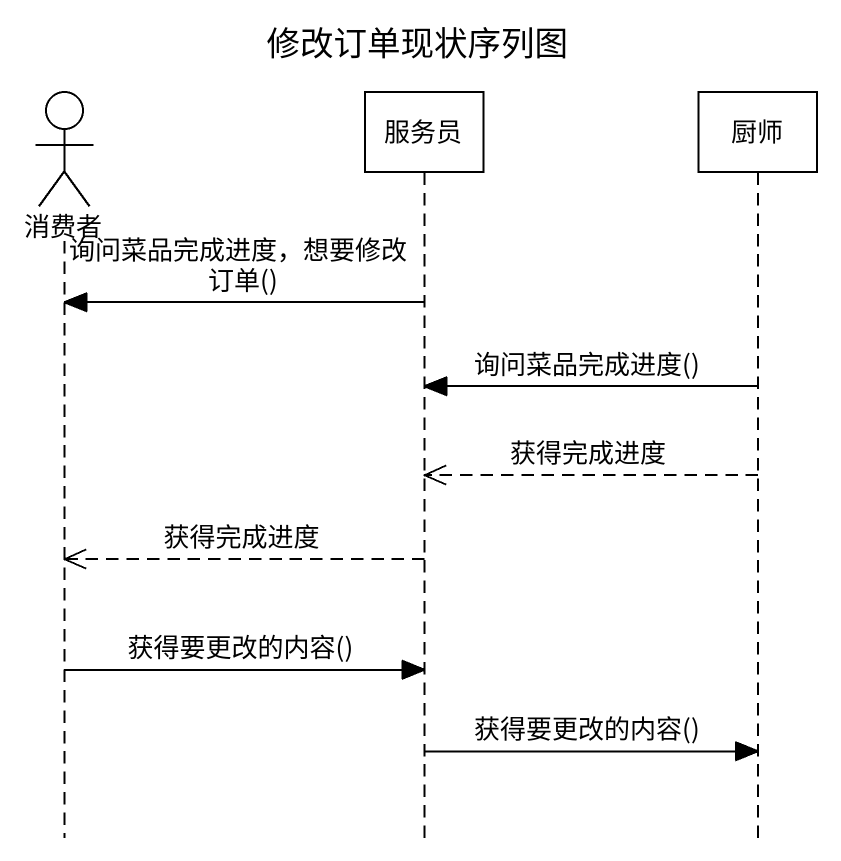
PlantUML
@startuml
title 修改订单现状序列图
hide footbox
actor 消费者
participant 服务员
participant 厨师

服务员 -> 消费者 : 询问菜品完成进度，想要修改订单()
厨师 -> 服务员 : 询问菜品完成进度()
厨师 -->> 服务员 : 获得完成进度
服务员 -->> 消费者 : 获得完成进度
消费者 -> 服务员 : 获得要更改的内容()
服务员 -> 厨师 : 获得要更改的内容()
@enduml
